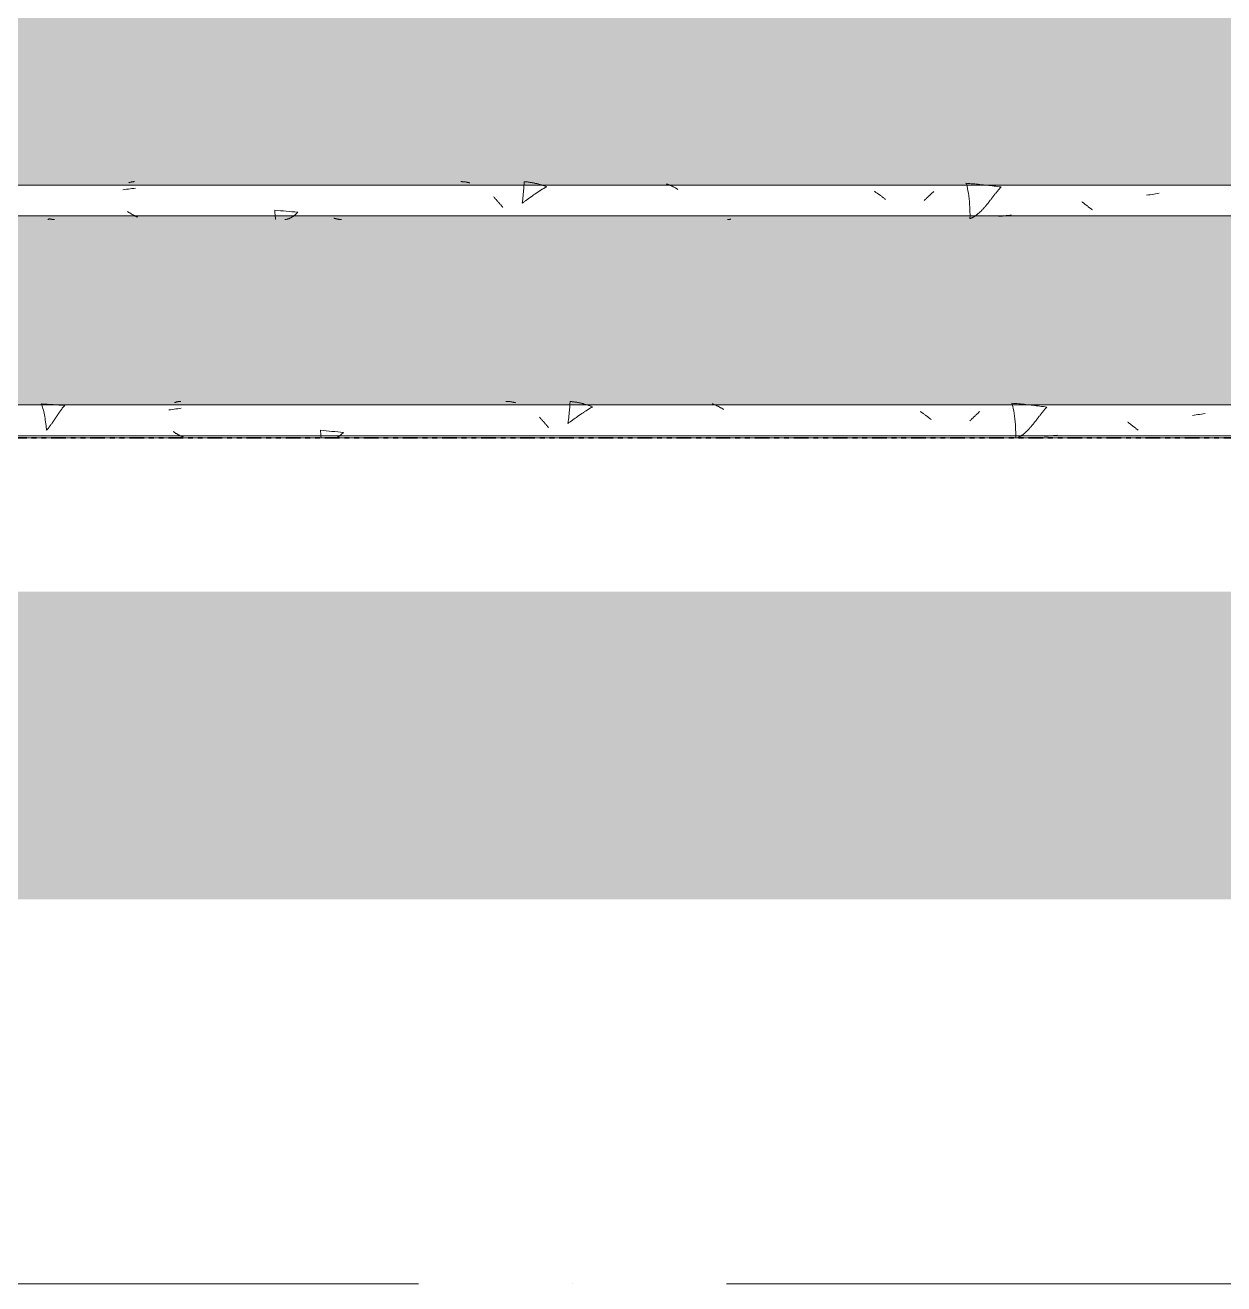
# Model space of a CAD drawing. Header units: millimetres. Extents: x -8482 to 130249, y -7482 to 93550.
# Drawn here: x 28968 to 29747, y -1000 to -182 of the extents above; entities that cross this region are included whole.
import ezdxf

# ---------------------------------------------------------------- set-up
doc = ezdxf.new("R2010")
doc.units = ezdxf.units.MM
doc.linetypes.add('Double Dash 3_8_', pattern=[25.4, 9.525, -3.175, 3.175, -3.175, 3.175, -3.175])
doc.linetypes.add('Grid Line', pattern=[14, 10, -2, 0, -2])
for name, color, linetype, lineweight in [('Duong Ranh', 83, 'Double Dash 3_8_', 35), ('NET CAT', 3, 'Continuous', 5), ('NET THAY 1', 41, 'Continuous', 5), ('NET-THAY', 2, 'Continuous', 9), ('TRUC', 225, 'Continuous', 5)]:
    doc.layers.add(name, color=color, linetype=linetype, lineweight=lineweight)

# ---------------------------------------------------------------- blocks, each defined once
blk = doc.blocks.new('FP_93-MẶT ĐỨNG TRỤC A-Q')
at = {"layer": 'NET THAY 1', "color": 10}
for p, q in [((31404.78, -428.57), (22897.55, -428.57)), ((22897.55, -448.57), (31404.78, -448.57))]:
    blk.add_line(p, q, dxfattribs=at)
at = {"layer": 'NET THAY 1'}
for p, q in [((28980.44, -428.06), (28978.53, -427.96)), ((28978.53, -427.96), (28978.82, -428.59)), ((28978.82, -428.59), (28979.1, -429.31)), ((28979.1, -429.31), (28979.37, -430.12)), ((28979.37, -430.12), (28979.63, -430.99)), ((28979.63, -430.99), (28979.88, -431.94)), ((28979.88, -431.94), (28980.12, -432.94)), ((28980.12, -432.94), (28980.35, -433.99)), ((28982.34, -428.17), (28980.44, -428.06)), ((28984.25, -428.28), (28982.34, -428.17)), ((28986.15, -428.4), (28984.25, -428.28)), ((28988.05, -428.51), (28986.15, -428.4)), ((28989.96, -428.63), (28988.05, -428.51)), ((28990.15, -433.57), (28989.94, -433.87)), ((28991.86, -428.76), (28989.96, -428.63)), ((28990.35, -433.27), (28990.15, -433.57)), ((28990.56, -432.97), (28990.35, -433.27)), ((28990.77, -432.67), (28990.56, -432.97)), ((28990.97, -432.38), (28990.77, -432.67)), ((28991.18, -432.1), (28990.97, -432.38)), ((28991.38, -431.81), (28991.18, -432.1)), ((28991.59, -431.54), (28991.38, -431.81)), ((28991.79, -431.27), (28991.59, -431.54)), ((28991.99, -431), (28991.79, -431.27)), ((28993.77, -428.88), (28991.86, -428.76)), ((28992.19, -430.74), (28991.99, -431)), ((28992.39, -430.49), (28992.19, -430.74)), ((28992.59, -430.24), (28992.39, -430.49)), ((28992.79, -430), (28992.59, -430.24)), ((28992.98, -429.76), (28992.79, -430)), ((28993.18, -429.53), (28992.98, -429.76)), ((28993.38, -429.31), (28993.18, -429.53)), ((28993.57, -429.09), (28993.38, -429.31)), ((28993.77, -428.88), (28993.57, -429.09)), ((29062.53, -431.69), (29061.36, -431.85)), ((29063.7, -431.53), (29062.53, -431.69)), ((29064.86, -431.38), (29063.7, -431.53)), ((29066.03, -431.22), (29064.86, -431.38)), ((29065.44, -426.99), (29065.19, -427.08)), ((29065.69, -426.9), (29065.44, -426.99)), ((29065.95, -426.81), (29065.69, -426.9)), ((29066.2, -426.74), (29065.95, -426.81)), ((29067.19, -431.07), (29066.03, -431.22)), ((29066.45, -426.66), (29066.2, -426.74)), ((29066.7, -426.6), (29066.45, -426.66)), ((29066.95, -426.54), (29066.7, -426.6)), ((29067.2, -426.48), (29066.95, -426.54)), ((29068.36, -430.91), (29067.19, -431.07)), ((29067.45, -426.43), (29067.2, -426.48)), ((29067.7, -426.39), (29067.45, -426.43)), ((29067.96, -426.35), (29067.7, -426.39)), ((29068.21, -426.32), (29067.96, -426.35)), ((29068.46, -426.29), (29068.21, -426.32)), ((29069.52, -430.76), (29068.36, -430.91)), ((29068.71, -426.27), (29068.46, -426.29)), ((29068.96, -426.25), (29068.71, -426.27)), ((29069.21, -426.25), (29068.96, -426.25)), ((29280.76, -426.25), (29280.41, -426.25)), ((29281.11, -426.27), (29280.76, -426.25)), ((29281.46, -426.29), (29281.11, -426.27)), ((29281.82, -426.31), (29281.46, -426.29)), ((29282.17, -426.34), (29281.82, -426.31)), ((29282.52, -426.37), (29282.17, -426.34)), ((29282.87, -426.41), (29282.52, -426.37)), ((29283.23, -426.46), (29282.87, -426.41)), ((29283.58, -426.51), (29283.23, -426.46)), ((29283.93, -426.56), (29283.58, -426.51)), ((29284.28, -426.62), (29283.93, -426.56)), ((29284.64, -426.69), (29284.28, -426.62)), ((29284.99, -426.76), (29284.64, -426.69)), ((29285.34, -426.83), (29284.99, -426.76)), ((29285.69, -426.91), (29285.34, -426.83)), ((29286.04, -427), (29285.69, -426.91)), ((29286.39, -427.09), (29286.04, -427)), ((29286.74, -427.18), (29286.39, -427.09)), ((29321.64, -433.39), (29321.53, -434.53)), ((29321.74, -432.3), (29321.64, -433.39)), ((29321.83, -431.27), (29321.74, -432.3)), ((29321.9, -430.32), (29321.83, -431.27)), ((29321.96, -429.45), (29321.9, -430.32)), ((29322.02, -428.67), (29321.96, -429.45)), ((29322.06, -427.98), (29322.02, -428.67)), ((29322.1, -427.41), (29322.06, -427.98)), ((29322.13, -426.94), (29322.1, -427.41)), ((29322.16, -426.59), (29322.13, -426.94)), ((29322.18, -426.36), (29322.16, -426.59)), ((29322.61, -426.39), (29322.18, -426.36)), ((29323.04, -426.43), (29322.61, -426.39)), ((29323.48, -426.47), (29323.04, -426.43)), ((29323.91, -426.52), (29323.48, -426.47)), ((29324.34, -426.57), (29323.91, -426.52)), ((29324.77, -426.63), (29324.34, -426.57)), ((29325.2, -426.69), (29324.77, -426.63)), ((29325.63, -426.75), (29325.2, -426.69)), ((29326.06, -426.82), (29325.63, -426.75)), ((29326.49, -426.89), (29326.06, -426.82)), ((29326.92, -426.97), (29326.49, -426.89)), ((29327.35, -427.05), (29326.92, -426.97)), ((29327.77, -427.14), (29327.35, -427.05)), ((29328.2, -427.23), (29327.77, -427.14)), ((29328.63, -427.32), (29328.2, -427.23)), ((29329.06, -427.42), (29328.63, -427.32)), ((29329.49, -427.52), (29329.06, -427.42)), ((29329.92, -427.62), (29329.49, -427.52)), ((29330.35, -427.73), (29329.92, -427.62)), ((29330.56, -433.62), (29330.23, -433.85)), ((29330.77, -427.85), (29330.35, -427.73)), ((29330.89, -433.4), (29330.56, -433.62)), ((29331.2, -427.96), (29330.77, -427.85)), ((29331.21, -433.18), (29330.89, -433.4)), ((29331.63, -428.08), (29331.2, -427.96)), ((29331.54, -432.96), (29331.21, -433.18)), ((29331.87, -432.74), (29331.54, -432.96)), ((29332.05, -428.21), (29331.63, -428.08)), ((29332.2, -432.53), (29331.87, -432.74)), ((29332.48, -428.34), (29332.05, -428.21)), ((29332.52, -432.32), (29332.2, -432.53)), ((29332.91, -428.47), (29332.48, -428.34)), ((29332.85, -432.11), (29332.52, -432.32)), ((29333.18, -431.9), (29332.85, -432.11)), ((29333.33, -428.6), (29332.91, -428.47)), ((29333.5, -431.7), (29333.18, -431.9)), ((29333.76, -428.74), (29333.33, -428.6)), ((29333.83, -431.5), (29333.5, -431.7)), ((29334.18, -428.89), (29333.76, -428.74)), ((29334.15, -431.3), (29333.83, -431.5)), ((29334.47, -431.1), (29334.15, -431.3)), ((29334.61, -429.03), (29334.18, -428.89)), ((29334.8, -430.91), (29334.47, -431.1)), ((29335.03, -429.18), (29334.61, -429.03)), ((29335.12, -430.72), (29334.8, -430.91)), ((29335.46, -429.34), (29335.03, -429.18)), ((29335.44, -430.53), (29335.12, -430.72)), ((29335.77, -430.35), (29335.44, -430.53)), ((29335.88, -429.49), (29335.46, -429.34)), ((29336.09, -430.17), (29335.77, -430.35)), ((29336.31, -429.65), (29335.88, -429.49)), ((29336.41, -429.99), (29336.09, -430.17)), ((29336.73, -429.81), (29336.31, -429.65)), ((29336.73, -429.81), (29336.41, -429.99)), ((29414.86, -427.97), (29414.51, -427.84)), ((29415.2, -428.1), (29414.86, -427.97)), ((29415.55, -428.24), (29415.2, -428.1)), ((29415.89, -428.38), (29415.55, -428.24)), ((29416.23, -428.52), (29415.89, -428.38)), ((29416.58, -428.67), (29416.23, -428.52)), ((29416.92, -428.82), (29416.58, -428.67)), ((29417.26, -428.98), (29416.92, -428.82)), ((29417.61, -429.14), (29417.26, -428.98)), ((29417.95, -429.3), (29417.61, -429.14)), ((29418.29, -429.47), (29417.95, -429.3)), ((29418.63, -429.64), (29418.29, -429.47)), ((29418.97, -429.82), (29418.63, -429.64)), ((29419.31, -430), (29418.97, -429.82)), ((29419.65, -430.18), (29419.31, -430)), ((29419.99, -430.37), (29419.65, -430.18)), ((29420.33, -430.56), (29419.99, -430.37)), ((29420.67, -430.75), (29420.33, -430.56)), ((29421, -430.95), (29420.67, -430.75)), ((29421.34, -431.15), (29421, -430.95)), ((29421.68, -431.35), (29421.34, -431.15)), ((29422.01, -431.56), (29421.68, -431.35)), ((29550.05, -433.07), (29549.72, -432.85)), ((29550.38, -433.3), (29550.05, -433.07)), ((29550.71, -433.53), (29550.38, -433.3)), ((29551.04, -433.76), (29550.71, -433.53)), ((29587.56, -433.6), (29587.3, -433.85)), ((29587.82, -433.37), (29587.56, -433.6)), ((29588.08, -433.13), (29587.82, -433.37)), ((29588.34, -432.89), (29588.08, -433.13)), ((29610.29, -427.55), (29609.15, -427.45)), ((29609.15, -427.46), (29609.51, -428.38)), ((29609.51, -428.38), (29609.86, -429.54)), ((29609.86, -429.54), (29610.18, -430.91)), ((29610.18, -430.91), (29610.48, -432.44)), ((29611.44, -427.65), (29610.29, -427.55)), ((29610.48, -432.44), (29610.75, -434.12)), ((29612.58, -427.75), (29611.44, -427.65)), ((29613.72, -427.86), (29612.58, -427.75)), ((29614.87, -427.96), (29613.72, -427.86)), ((29616.01, -428.08), (29614.87, -427.96)), ((29617.15, -428.19), (29616.01, -428.08)), ((29618.3, -428.31), (29617.15, -428.19)), ((29619.44, -428.43), (29618.3, -428.31)), ((29620.58, -428.55), (29619.44, -428.43)), ((29621.72, -428.68), (29620.58, -428.55)), ((29622.87, -428.81), (29621.72, -428.68)), ((29624.01, -428.94), (29622.87, -428.81)), ((29625.15, -429.08), (29624.01, -428.94)), ((29626.29, -429.22), (29625.15, -429.08)), ((29627.43, -429.36), (29626.29, -429.22)), ((29628.57, -429.51), (29627.43, -429.36)), ((29629.71, -429.66), (29628.57, -429.51)), ((29628.93, -433.53), (29628.7, -433.81)), ((29629.15, -433.25), (29628.93, -433.53)), ((29629.37, -432.97), (29629.15, -433.25)), ((29629.6, -432.7), (29629.37, -432.97)), ((29629.82, -432.42), (29629.6, -432.7)), ((29630.85, -429.81), (29629.71, -429.66)), ((29630.04, -432.16), (29629.82, -432.42)), ((29630.26, -431.9), (29630.04, -432.16)), ((29630.48, -431.64), (29630.26, -431.9)), ((29630.7, -431.38), (29630.48, -431.64)), ((29630.91, -431.13), (29630.7, -431.38)), ((29631.99, -429.96), (29630.85, -429.81)), ((29631.13, -430.89), (29630.91, -431.13)), ((29631.35, -430.65), (29631.13, -430.89)), ((29631.56, -430.41), (29631.35, -430.65)), ((29631.78, -430.18), (29631.56, -430.41)), ((29631.99, -429.96), (29631.78, -430.18)), ((28980.35, -433.99), (28980.56, -435.08)), ((28980.56, -435.08), (28980.77, -436.2)), ((28980.77, -436.2), (28980.96, -437.34)), ((28980.96, -437.34), (28981.14, -438.49)), ((28981.14, -438.49), (28981.3, -439.65)), ((28981.3, -439.65), (28981.46, -440.79)), ((28981.46, -440.79), (28981.6, -441.91)), ((28984.6, -441.71), (28984.36, -442.03)), ((28984.83, -441.39), (28984.6, -441.71)), ((28985.06, -441.07), (28984.83, -441.39)), ((28985.3, -440.74), (28985.06, -441.07)), ((28985.53, -440.41), (28985.3, -440.74)), ((28985.76, -440.08), (28985.53, -440.41)), ((28985.99, -439.75), (28985.76, -440.08)), ((28986.22, -439.42), (28985.99, -439.75)), ((28986.44, -439.08), (28986.22, -439.42)), ((28986.67, -438.75), (28986.44, -439.08)), ((28986.9, -438.42), (28986.67, -438.75)), ((28987.12, -438.08), (28986.9, -438.42)), ((28987.34, -437.75), (28987.12, -438.08)), ((28987.56, -437.42), (28987.34, -437.75)), ((28987.79, -437.09), (28987.56, -437.42)), ((28988, -436.76), (28987.79, -437.09)), ((28988.22, -436.43), (28988, -436.76)), ((28988.44, -436.1), (28988.22, -436.43)), ((28988.66, -435.78), (28988.44, -436.1)), ((28988.87, -435.45), (28988.66, -435.78)), ((28989.09, -435.13), (28988.87, -435.45)), ((28989.3, -434.81), (28989.09, -435.13)), ((28989.51, -434.5), (28989.3, -434.81)), ((28989.73, -434.18), (28989.51, -434.5)), ((28989.94, -433.87), (28989.73, -434.18)), ((29302.47, -436.76), (29302.21, -436.47)), ((29302.73, -437.04), (29302.47, -436.76)), ((29302.99, -437.33), (29302.73, -437.04)), ((29303.25, -437.62), (29302.99, -437.33)), ((29303.5, -437.91), (29303.25, -437.62)), ((29303.76, -438.2), (29303.5, -437.91)), ((29304.02, -438.49), (29303.76, -438.2)), ((29304.27, -438.79), (29304.02, -438.49)), ((29304.53, -439.08), (29304.27, -438.79)), ((29304.78, -439.37), (29304.53, -439.08)), ((29305.03, -439.66), (29304.78, -439.37)), ((29305.29, -439.95), (29305.03, -439.66)), ((29305.54, -440.23), (29305.29, -439.95)), ((29305.79, -440.52), (29305.54, -440.23)), ((29306.04, -440.81), (29305.79, -440.52)), ((29306.29, -441.09), (29306.04, -440.81)), ((29306.53, -441.38), (29306.29, -441.09)), ((29306.78, -441.66), (29306.53, -441.38)), ((29307.03, -441.94), (29306.78, -441.66)), ((29320.94, -439.37), (29320.76, -440.59)), ((29321.11, -440.32), (29320.76, -440.57)), ((29321.11, -438.14), (29320.94, -439.37)), ((29321.26, -436.91), (29321.11, -438.14)), ((29321.45, -440.08), (29321.11, -440.32)), ((29321.4, -435.71), (29321.26, -436.91)), ((29321.53, -434.53), (29321.4, -435.71)), ((29321.8, -439.84), (29321.45, -440.08)), ((29322.14, -439.6), (29321.8, -439.84)), ((29322.49, -439.35), (29322.14, -439.6)), ((29322.83, -439.11), (29322.49, -439.35)), ((29323.17, -438.86), (29322.83, -439.11)), ((29323.51, -438.62), (29323.17, -438.86)), ((29323.85, -438.37), (29323.51, -438.62)), ((29324.19, -438.13), (29323.85, -438.37)), ((29324.53, -437.88), (29324.19, -438.13)), ((29324.87, -437.64), (29324.53, -437.88)), ((29325.21, -437.4), (29324.87, -437.64)), ((29325.55, -437.15), (29325.21, -437.4)), ((29325.89, -436.91), (29325.55, -437.15)), ((29326.23, -436.67), (29325.89, -436.91)), ((29326.56, -436.43), (29326.23, -436.67)), ((29326.9, -436.19), (29326.56, -436.43)), ((29327.23, -435.95), (29326.9, -436.19)), ((29327.57, -435.71), (29327.23, -435.95)), ((29327.9, -435.47), (29327.57, -435.71)), ((29328.24, -435.24), (29327.9, -435.47)), ((29328.57, -435), (29328.24, -435.24)), ((29328.9, -434.77), (29328.57, -435)), ((29329.23, -434.54), (29328.9, -434.77)), ((29329.57, -434.3), (29329.23, -434.54)), ((29329.9, -434.08), (29329.57, -434.3)), ((29330.23, -433.85), (29329.9, -434.08)), ((29551.38, -433.99), (29551.04, -433.76)), ((29551.7, -434.23), (29551.38, -433.99)), ((29552.03, -434.47), (29551.7, -434.23)), ((29552.36, -434.71), (29552.03, -434.47)), ((29552.69, -434.95), (29552.36, -434.71)), ((29553.02, -435.19), (29552.69, -434.95)), ((29553.35, -435.43), (29553.02, -435.19)), ((29553.67, -435.68), (29553.35, -435.43)), ((29554, -435.92), (29553.67, -435.68)), ((29554.32, -436.17), (29554, -435.92)), ((29554.65, -436.42), (29554.32, -436.17)), ((29554.97, -436.67), (29554.65, -436.42)), ((29555.3, -436.92), (29554.97, -436.67)), ((29555.62, -437.17), (29555.3, -436.92)), ((29555.94, -437.42), (29555.62, -437.17)), ((29556.26, -437.67), (29555.94, -437.42)), ((29556.58, -437.92), (29556.26, -437.67)), ((29556.9, -438.17), (29556.58, -437.92)), ((29582.18, -438.7), (29581.91, -438.96)), ((29582.46, -438.44), (29582.18, -438.7)), ((29582.73, -438.18), (29582.46, -438.44)), ((29583, -437.92), (29582.73, -438.18)), ((29583.28, -437.65), (29583, -437.92)), ((29583.55, -437.39), (29583.28, -437.65)), ((29583.82, -437.13), (29583.55, -437.39)), ((29584.09, -436.87), (29583.82, -437.13)), ((29584.36, -436.61), (29584.09, -436.87)), ((29584.63, -436.35), (29584.36, -436.61)), ((29584.9, -436.1), (29584.63, -436.35)), ((29585.17, -435.84), (29584.9, -436.1)), ((29585.44, -435.59), (29585.17, -435.84)), ((29585.71, -435.33), (29585.44, -435.59)), ((29585.97, -435.08), (29585.71, -435.33)), ((29586.24, -434.83), (29585.97, -435.08)), ((29586.5, -434.58), (29586.24, -434.83)), ((29586.77, -434.33), (29586.5, -434.58)), ((29587.03, -434.09), (29586.77, -434.33)), ((29587.3, -433.85), (29587.03, -434.09)), ((29610.75, -434.12), (29610.99, -435.9)), ((29610.99, -435.9), (29611.2, -437.73)), ((29611.2, -437.73), (29611.37, -439.59)), ((29611.37, -439.59), (29611.51, -441.43)), ((29611.51, -441.43), (29611.61, -443.19)), ((29622.54, -441.71), (29622.29, -442.01)), ((29622.79, -441.41), (29622.54, -441.71)), ((29623.04, -441.11), (29622.79, -441.41)), ((29623.28, -440.8), (29623.04, -441.11)), ((29623.53, -440.5), (29623.28, -440.8)), ((29623.77, -440.19), (29623.53, -440.5)), ((29624.02, -439.88), (29623.77, -440.19)), ((29624.26, -439.58), (29624.02, -439.88)), ((29624.5, -439.27), (29624.26, -439.58)), ((29624.74, -438.96), (29624.5, -439.27)), ((29624.98, -438.65), (29624.74, -438.96)), ((29625.22, -438.34), (29624.98, -438.65)), ((29625.46, -438.03), (29625.22, -438.34)), ((29625.7, -437.72), (29625.46, -438.03)), ((29625.93, -437.41), (29625.7, -437.72)), ((29626.17, -437.1), (29625.93, -437.41)), ((29626.41, -436.79), (29626.17, -437.1)), ((29626.64, -436.49), (29626.41, -436.79)), ((29626.87, -436.18), (29626.64, -436.49)), ((29627.1, -435.88), (29626.87, -436.18)), ((29627.33, -435.58), (29627.1, -435.88)), ((29627.56, -435.28), (29627.33, -435.58)), ((29627.79, -434.98), (29627.56, -435.28)), ((29628.02, -434.68), (29627.79, -434.98)), ((29628.25, -434.39), (29628.02, -434.68)), ((29628.48, -434.1), (29628.25, -434.39)), ((29628.7, -433.81), (29628.48, -434.1)), ((29684.82, -439.93), (29684.51, -439.68)), ((29685.14, -440.18), (29684.82, -439.93)), ((29685.45, -440.43), (29685.14, -440.18)), ((29685.77, -440.68), (29685.45, -440.43)), ((29686.08, -440.93), (29685.77, -440.68)), ((29686.39, -441.18), (29686.08, -440.93)), ((29686.71, -441.42), (29686.39, -441.18)), ((29687.02, -441.67), (29686.71, -441.42)), ((29687.33, -441.91), (29687.02, -441.67)), ((29727.75, -435.25), (29726.57, -435.44)), ((29728.92, -435.07), (29727.75, -435.25)), ((29730.09, -434.88), (29728.92, -435.07)), ((29731.26, -434.7), (29730.09, -434.88)), ((29732.43, -434.52), (29731.26, -434.7)), ((29733.61, -434.34), (29732.43, -434.52)), ((29734.78, -434.16), (29733.61, -434.34)), ((28981.6, -441.91), (28981.73, -443.01)), ((28981.73, -443.01), (28981.84, -444.06)), ((28981.84, -444.06), (28981.95, -445.07)), ((28982.19, -444.78), (28981.95, -445.07)), ((28982.44, -444.49), (28982.19, -444.78)), ((28982.68, -444.2), (28982.44, -444.49)), ((28982.92, -443.9), (28982.68, -444.2)), ((28983.17, -443.6), (28982.92, -443.9)), ((28983.41, -443.29), (28983.17, -443.6)), ((28983.65, -442.98), (28983.41, -443.29)), ((28983.88, -442.67), (28983.65, -442.98)), ((28984.12, -442.35), (28983.88, -442.67)), ((28984.36, -442.03), (28984.12, -442.35)), ((29064.56, -446.12), (29064.26, -445.92)), ((29064.86, -446.32), (29064.56, -446.12)), ((29065.16, -446.51), (29064.86, -446.32)), ((29065.46, -446.7), (29065.16, -446.51)), ((29065.76, -446.89), (29065.46, -446.7)), ((29066.06, -447.08), (29065.76, -446.89)), ((29066.35, -447.26), (29066.06, -447.08)), ((29066.65, -447.43), (29066.35, -447.26)), ((29066.95, -447.61), (29066.65, -447.43)), ((29067.25, -447.78), (29066.95, -447.61)), ((29067.54, -447.94), (29067.25, -447.78)), ((29067.84, -448.1), (29067.54, -447.94)), ((29068.13, -448.26), (29067.84, -448.1)), ((29068.43, -448.42), (29068.13, -448.26)), ((29068.72, -448.57), (29068.43, -448.42)), ((29069.02, -448.71), (29068.72, -448.57)), ((29069.31, -448.85), (29069.02, -448.71)), ((29069.61, -448.99), (29069.31, -448.85)), ((29069.9, -449.12), (29069.61, -448.99)), ((29070.19, -449.25), (29069.9, -449.12)), ((29070.49, -449.38), (29070.19, -449.25)), ((29070.78, -449.49), (29070.49, -449.38)), ((29161.79, -445.26), (29159.92, -445.08)), ((29159.92, -445.09), (29160.01, -446.02)), ((29160.01, -446.02), (29160.09, -446.9)), ((29160.09, -446.9), (29160.17, -447.7)), ((29160.17, -447.7), (29160.23, -448.42)), ((29160.23, -448.42), (29160.29, -449.06)), ((29160.29, -449.06), (29160.34, -449.61)), ((29160.34, -449.61), (29160.39, -450.07)), ((29163.66, -445.43), (29161.79, -445.26)), ((29165.53, -445.6), (29163.66, -445.43)), ((29167.4, -445.76), (29165.53, -445.6)), ((29169.27, -445.93), (29167.4, -445.76)), ((29171.14, -446.09), (29169.27, -445.93)), ((29170.32, -449.92), (29170.06, -450.05)), ((29170.57, -449.79), (29170.32, -449.92)), ((29170.83, -449.65), (29170.57, -449.79)), ((29171.09, -449.5), (29170.83, -449.65)), ((29171.35, -449.35), (29171.09, -449.5)), ((29173.01, -446.25), (29171.14, -446.09)), ((29171.6, -449.18), (29171.35, -449.35)), ((29171.86, -449.01), (29171.6, -449.18)), ((29172.12, -448.83), (29171.86, -449.01)), ((29172.37, -448.65), (29172.12, -448.83)), ((29172.62, -448.45), (29172.37, -448.65)), ((29172.88, -448.25), (29172.62, -448.45)), ((29173.13, -448.04), (29172.88, -448.25)), ((29174.88, -446.41), (29173.01, -446.25)), ((29173.38, -447.83), (29173.13, -448.04)), ((29173.63, -447.61), (29173.38, -447.83)), ((29173.89, -447.38), (29173.63, -447.61)), ((29174.14, -447.15), (29173.89, -447.38)), ((29174.39, -446.91), (29174.14, -447.15)), ((29174.63, -446.66), (29174.39, -446.91)), ((29174.88, -446.41), (29174.63, -446.66)), ((29307.27, -442.22), (29307.03, -441.94)), ((29307.52, -442.5), (29307.27, -442.22)), ((29307.76, -442.77), (29307.52, -442.5)), ((29308.01, -443.04), (29307.76, -442.77)), ((29308.25, -443.31), (29308.01, -443.04)), ((29611.61, -443.19), (29611.69, -444.86)), ((29611.69, -444.86), (29611.74, -446.38)), ((29611.74, -446.38), (29611.76, -447.72)), ((29611.76, -448.86), (29611.74, -449.76)), ((29611.76, -447.72), (29611.76, -448.86)), ((29613.08, -449.89), (29612.81, -450.01)), ((29613.35, -449.76), (29613.08, -449.89)), ((29613.63, -449.63), (29613.35, -449.76)), ((29613.9, -449.49), (29613.63, -449.63)), ((29614.17, -449.34), (29613.9, -449.49)), ((29614.44, -449.19), (29614.17, -449.34)), ((29614.71, -449.02), (29614.44, -449.19)), ((29614.98, -448.86), (29614.71, -449.02)), ((29615.25, -448.68), (29614.98, -448.86)), ((29615.52, -448.5), (29615.25, -448.68)), ((29615.79, -448.31), (29615.52, -448.5)), ((29616.06, -448.12), (29615.79, -448.31)), ((29616.33, -447.92), (29616.06, -448.12)), ((29616.6, -447.72), (29616.33, -447.92)), ((29616.86, -447.51), (29616.6, -447.72)), ((29617.13, -447.29), (29616.86, -447.51)), ((29617.39, -447.07), (29617.13, -447.29)), ((29617.66, -446.84), (29617.39, -447.07)), ((29617.92, -446.61), (29617.66, -446.84)), ((29618.18, -446.37), (29617.92, -446.61)), ((29618.45, -446.13), (29618.18, -446.37)), ((29618.71, -445.88), (29618.45, -446.13)), ((29618.97, -445.63), (29618.71, -445.88)), ((29619.23, -445.37), (29618.97, -445.63)), ((29619.49, -445.11), (29619.23, -445.37)), ((29619.75, -444.85), (29619.49, -445.11)), ((29620.01, -444.58), (29619.75, -444.85)), ((29620.26, -444.31), (29620.01, -444.58)), ((29620.52, -444.03), (29620.26, -444.31)), ((29620.78, -443.75), (29620.52, -444.03)), ((29621.03, -443.47), (29620.78, -443.75)), ((29621.28, -443.18), (29621.03, -443.47)), ((29621.54, -442.89), (29621.28, -443.18)), ((29621.79, -442.6), (29621.54, -442.89)), ((29622.04, -442.31), (29621.79, -442.6)), ((29622.29, -442.01), (29622.04, -442.31)), ((29631.62, -448.91), (29630.42, -449.01)), ((29632.82, -448.8), (29631.62, -448.91)), ((29634.01, -448.69), (29632.82, -448.8)), ((29635.21, -448.58), (29634.01, -448.69)), ((29636.41, -448.47), (29635.21, -448.58)), ((29637.61, -448.35), (29636.41, -448.47)), ((29638.8, -448.23), (29637.61, -448.35)), ((29687.64, -442.15), (29687.33, -441.91)), ((29687.95, -442.39), (29687.64, -442.15)), ((29688.26, -442.63), (29687.95, -442.39)), ((29688.57, -442.87), (29688.26, -442.63)), ((29688.88, -443.1), (29688.57, -442.87)), ((29689.19, -443.34), (29688.88, -443.1)), ((29689.49, -443.57), (29689.19, -443.34)), ((29689.8, -443.8), (29689.49, -443.57)), ((29690.1, -444.03), (29689.8, -443.8)), ((29690.41, -444.25), (29690.1, -444.03)), ((29690.72, -444.48), (29690.41, -444.25)), ((29691.02, -444.7), (29690.72, -444.48)), ((29691.32, -444.91), (29691.02, -444.7))]:
    blk.add_line(p, q, dxfattribs=at)
blk = doc.blocks.new('FP_94-MẶT ĐỨNG TRỤC A-Q')
at = {"layer": 'NET THAY 1', "color": 10}
for p, q in [((31375.06, -285.71), (22897.55, -285.71)), ((22897.55, -305.71), (31375.06, -305.71))]:
    blk.add_line(p, q, dxfattribs=at)
at = {"layer": 'NET THAY 1'}
for p, q in [((29035.67, -284.02), (29035.42, -284.11)), ((29035.92, -283.94), (29035.67, -284.02)), ((29036.16, -283.87), (29035.92, -283.94)), ((29036.41, -283.79), (29036.16, -283.87)), ((29036.66, -283.73), (29036.41, -283.79)), ((29036.91, -283.67), (29036.66, -283.73)), ((29037.16, -283.62), (29036.91, -283.67)), ((29037.4, -283.57), (29037.16, -283.62)), ((29037.65, -283.53), (29037.4, -283.57)), ((29037.9, -283.49), (29037.65, -283.53)), ((29038.14, -283.46), (29037.9, -283.49)), ((29038.39, -283.43), (29038.14, -283.46)), ((29038.64, -283.41), (29038.39, -283.43)), ((29038.89, -283.4), (29038.64, -283.41)), ((29039.13, -283.39), (29038.89, -283.4)), ((29251.43, -283.4), (29251.09, -283.39)), ((29251.78, -283.41), (29251.43, -283.4)), ((29252.13, -283.43), (29251.78, -283.41)), ((29252.48, -283.45), (29252.13, -283.43)), ((29252.82, -283.48), (29252.48, -283.45)), ((29253.17, -283.51), (29252.82, -283.48)), ((29253.52, -283.55), (29253.17, -283.51)), ((29253.86, -283.59), (29253.52, -283.55)), ((29254.21, -283.64), (29253.86, -283.59)), ((29254.55, -283.69), (29254.21, -283.64)), ((29254.9, -283.75), (29254.55, -283.69)), ((29255.25, -283.81), (29254.9, -283.75)), ((29255.59, -283.88), (29255.25, -283.81)), ((29255.94, -283.96), (29255.59, -283.88)), ((29256.28, -284.03), (29255.94, -283.96)), ((29256.63, -284.12), (29256.28, -284.03)), ((29256.97, -284.2), (29256.63, -284.12)), ((29292.2, -286.37), (29292.14, -287.22)), ((29292.25, -285.61), (29292.2, -286.37)), ((29292.3, -284.96), (29292.25, -285.61)), ((29292.33, -284.41), (29292.3, -284.96)), ((29292.36, -283.98), (29292.33, -284.41)), ((29292.39, -283.66), (29292.36, -283.98)), ((29292.41, -283.46), (29292.39, -283.66)), ((29292.84, -283.49), (29292.41, -283.46)), ((29293.27, -283.52), (29292.84, -283.49)), ((29293.7, -283.56), (29293.27, -283.52)), ((29294.14, -283.6), (29293.7, -283.56)), ((29294.57, -283.64), (29294.14, -283.6)), ((29295, -283.69), (29294.57, -283.64)), ((29295.43, -283.75), (29295, -283.69)), ((29295.86, -283.8), (29295.43, -283.75)), ((29296.29, -283.87), (29295.86, -283.8)), ((29296.72, -283.93), (29296.29, -283.87)), ((29297.15, -284), (29296.72, -283.93)), ((29297.58, -284.08), (29297.15, -284)), ((29298.01, -284.16), (29297.58, -284.08)), ((29298.44, -284.24), (29298.01, -284.16)), ((29298.86, -284.33), (29298.44, -284.24)), ((29299.29, -284.42), (29298.86, -284.33)), ((29299.72, -284.52), (29299.29, -284.42)), ((29300.15, -284.62), (29299.72, -284.52)), ((29300.58, -284.72), (29300.15, -284.62)), ((29301.01, -284.83), (29300.58, -284.72)), ((29301.43, -284.94), (29301.01, -284.83)), ((29301.86, -285.06), (29301.43, -284.94)), ((29302.29, -285.18), (29301.86, -285.06)), ((29302.72, -285.3), (29302.29, -285.18)), ((29303.14, -285.43), (29302.72, -285.3)), ((29303.57, -285.56), (29303.14, -285.43)), ((29304, -285.69), (29303.57, -285.56)), ((29304.42, -285.83), (29304, -285.69)), ((29304.85, -285.97), (29304.42, -285.83)), ((29305.27, -286.11), (29304.85, -285.97)), ((29305.7, -286.26), (29305.27, -286.11)), ((29306.12, -286.41), (29305.7, -286.26)), ((29385.09, -284.95), (29384.75, -284.83)), ((29385.44, -285.07), (29385.09, -284.95)), ((29385.78, -285.2), (29385.44, -285.07)), ((29386.13, -285.34), (29385.78, -285.2)), ((29386.47, -285.48), (29386.13, -285.34)), ((29386.81, -285.62), (29386.47, -285.48)), ((29387.16, -285.77), (29386.81, -285.62)), ((29387.5, -285.92), (29387.16, -285.77)), ((29387.84, -286.07), (29387.5, -285.92)), ((29388.19, -286.23), (29387.84, -286.07)), ((29388.53, -286.39), (29388.19, -286.23)), ((29388.87, -286.56), (29388.53, -286.39)), ((29579.38, -284.46), (29579.75, -285.34)), ((29580.52, -284.55), (29579.38, -284.46)), ((29579.75, -285.34), (29580.1, -286.46)), ((29581.67, -284.64), (29580.52, -284.55)), ((29582.81, -284.74), (29581.67, -284.64)), ((29583.96, -284.84), (29582.81, -284.74)), ((29585.1, -284.94), (29583.96, -284.84)), ((29586.25, -285.05), (29585.1, -284.94)), ((29587.39, -285.16), (29586.25, -285.05)), ((29588.53, -285.27), (29587.39, -285.16)), ((29589.68, -285.39), (29588.53, -285.27)), ((29590.82, -285.51), (29589.68, -285.39)), ((29591.96, -285.63), (29590.82, -285.51)), ((29593.1, -285.76), (29591.96, -285.63)), ((29594.25, -285.88), (29593.1, -285.76)), ((29595.39, -286.02), (29594.25, -285.88)), ((29596.53, -286.15), (29595.39, -286.02)), ((29597.67, -286.29), (29596.53, -286.15)), ((29598.81, -286.43), (29597.67, -286.29)), ((29032.78, -288.56), (29031.61, -288.72)), ((29033.94, -288.41), (29032.78, -288.56)), ((29035.11, -288.25), (29033.94, -288.41)), ((29036.27, -288.1), (29035.11, -288.25)), ((29037.44, -287.95), (29036.27, -288.1)), ((29038.6, -287.8), (29037.44, -287.95)), ((29039.76, -287.65), (29038.6, -287.8)), ((29272.73, -293.57), (29272.47, -293.29)), ((29272.99, -293.86), (29272.73, -293.57)), ((29273.25, -294.15), (29272.99, -293.86)), ((29273.51, -294.44), (29273.25, -294.15)), ((29273.77, -294.72), (29273.51, -294.44)), ((29291.53, -293.73), (29291.38, -294.95)), ((29291.66, -292.53), (29291.53, -293.73)), ((29291.78, -291.36), (29291.66, -292.53)), ((29291.89, -290.23), (29291.78, -291.36)), ((29291.99, -289.16), (29291.89, -290.23)), ((29292.07, -288.15), (29291.99, -289.16)), ((29292.14, -287.22), (29292.07, -288.15)), ((29295.14, -294.45), (29294.8, -294.7)), ((29295.48, -294.21), (29295.14, -294.45)), ((29295.81, -293.97), (29295.48, -294.21)), ((29296.15, -293.73), (29295.81, -293.97)), ((29296.49, -293.48), (29296.15, -293.73)), ((29296.82, -293.24), (29296.49, -293.48)), ((29297.16, -293.01), (29296.82, -293.24)), ((29297.49, -292.77), (29297.16, -293.01)), ((29297.83, -292.53), (29297.49, -292.77)), ((29298.16, -292.29), (29297.83, -292.53)), ((29298.49, -292.06), (29298.16, -292.29)), ((29298.83, -291.83), (29298.49, -292.06)), ((29299.16, -291.6), (29298.83, -291.83)), ((29299.49, -291.37), (29299.16, -291.6)), ((29299.82, -291.14), (29299.49, -291.37)), ((29300.15, -290.91), (29299.82, -291.14)), ((29300.48, -290.69), (29300.15, -290.91)), ((29300.81, -290.46), (29300.48, -290.69)), ((29301.14, -290.24), (29300.81, -290.46)), ((29301.46, -290.03), (29301.14, -290.24)), ((29301.79, -289.81), (29301.46, -290.03)), ((29302.12, -289.6), (29301.79, -289.81)), ((29302.45, -289.39), (29302.12, -289.6)), ((29302.77, -289.18), (29302.45, -289.39)), ((29303.1, -288.97), (29302.77, -289.18)), ((29303.42, -288.77), (29303.1, -288.97)), ((29303.75, -288.57), (29303.42, -288.77)), ((29304.07, -288.37), (29303.75, -288.57)), ((29304.4, -288.17), (29304.07, -288.37)), ((29304.72, -287.98), (29304.4, -288.17)), ((29305.04, -287.79), (29304.72, -287.98)), ((29305.36, -287.61), (29305.04, -287.79)), ((29305.69, -287.42), (29305.36, -287.61)), ((29306.01, -287.24), (29305.69, -287.42)), ((29306.33, -287.07), (29306.01, -287.24)), ((29306.55, -286.57), (29306.12, -286.41)), ((29306.65, -286.9), (29306.33, -287.07)), ((29306.97, -286.73), (29306.55, -286.57)), ((29306.97, -286.73), (29306.65, -286.9)), ((29389.21, -286.73), (29388.87, -286.56)), ((29389.55, -286.91), (29389.21, -286.73)), ((29389.89, -287.09), (29389.55, -286.91)), ((29390.23, -287.27), (29389.89, -287.09)), ((29390.57, -287.45), (29390.23, -287.27)), ((29390.91, -287.64), (29390.57, -287.45)), ((29391.25, -287.83), (29390.91, -287.64)), ((29391.59, -288.03), (29391.25, -287.83)), ((29391.92, -288.23), (29391.59, -288.03)), ((29392.26, -288.43), (29391.92, -288.23)), ((29520.3, -289.92), (29519.97, -289.7)), ((29520.63, -290.15), (29520.3, -289.92)), ((29520.96, -290.37), (29520.63, -290.15)), ((29521.3, -290.6), (29520.96, -290.37)), ((29521.63, -290.83), (29521.3, -290.6)), ((29521.96, -291.06), (29521.63, -290.83)), ((29522.29, -291.3), (29521.96, -291.06)), ((29522.62, -291.53), (29522.29, -291.3)), ((29522.95, -291.77), (29522.62, -291.53)), ((29523.28, -292.01), (29522.95, -291.77)), ((29523.6, -292.25), (29523.28, -292.01)), ((29523.93, -292.5), (29523.6, -292.25)), ((29524.26, -292.74), (29523.93, -292.5)), ((29524.58, -292.99), (29524.26, -292.74)), ((29524.91, -293.23), (29524.58, -292.99)), ((29525.23, -293.48), (29524.91, -293.23)), ((29525.56, -293.73), (29525.23, -293.48)), ((29525.88, -293.98), (29525.56, -293.73)), ((29526.2, -294.23), (29525.88, -293.98)), ((29526.53, -294.48), (29526.2, -294.23)), ((29526.85, -294.73), (29526.53, -294.48)), ((29553.54, -294.47), (29553.27, -294.73)), ((29553.81, -294.21), (29553.54, -294.47)), ((29554.08, -293.95), (29553.81, -294.21)), ((29554.35, -293.69), (29554.08, -293.95)), ((29554.62, -293.43), (29554.35, -293.69)), ((29554.89, -293.17), (29554.62, -293.43)), ((29555.16, -292.92), (29554.89, -293.17)), ((29555.43, -292.66), (29555.16, -292.92)), ((29555.7, -292.41), (29555.43, -292.66)), ((29555.96, -292.16), (29555.7, -292.41)), ((29556.23, -291.91), (29555.96, -292.16)), ((29556.49, -291.66), (29556.23, -291.91)), ((29556.76, -291.41), (29556.49, -291.66)), ((29557.02, -291.17), (29556.76, -291.41)), ((29557.29, -290.92), (29557.02, -291.17)), ((29557.55, -290.68), (29557.29, -290.92)), ((29557.81, -290.45), (29557.55, -290.68)), ((29558.07, -290.21), (29557.81, -290.45)), ((29558.33, -289.98), (29558.07, -290.21)), ((29558.59, -289.75), (29558.33, -289.98)), ((29580.1, -286.46), (29580.43, -287.79)), ((29580.43, -287.79), (29580.73, -289.3)), ((29580.73, -289.3), (29581, -290.95)), ((29581, -290.95), (29581.25, -292.72)), ((29581.25, -292.72), (29581.46, -294.55)), ((29581.46, -294.55), (29581.64, -296.4)), ((29595.96, -294.53), (29595.73, -294.84)), ((29596.2, -294.22), (29595.96, -294.53)), ((29596.43, -293.91), (29596.2, -294.22)), ((29596.67, -293.61), (29596.43, -293.91)), ((29596.9, -293.3), (29596.67, -293.61)), ((29597.13, -293), (29596.9, -293.3)), ((29597.36, -292.7), (29597.13, -293)), ((29597.59, -292.4), (29597.36, -292.7)), ((29597.82, -292.1), (29597.59, -292.4)), ((29598.05, -291.81), (29597.82, -292.1)), ((29598.28, -291.51), (29598.05, -291.81)), ((29598.5, -291.22), (29598.28, -291.51)), ((29598.73, -290.94), (29598.5, -291.22)), ((29598.95, -290.65), (29598.73, -290.94)), ((29599.95, -286.57), (29598.81, -286.43)), ((29599.18, -290.37), (29598.95, -290.65)), ((29599.4, -290.09), (29599.18, -290.37)), ((29599.62, -289.82), (29599.4, -290.09)), ((29599.85, -289.55), (29599.62, -289.82)), ((29600.07, -289.28), (29599.85, -289.55)), ((29601.09, -286.72), (29599.95, -286.57)), ((29600.29, -289.02), (29600.07, -289.28)), ((29600.51, -288.76), (29600.29, -289.02)), ((29600.72, -288.51), (29600.51, -288.76)), ((29600.94, -288.26), (29600.72, -288.51)), ((29601.16, -288.01), (29600.94, -288.26)), ((29602.23, -286.87), (29601.09, -286.72)), ((29601.37, -287.77), (29601.16, -288.01)), ((29601.59, -287.54), (29601.37, -287.77)), ((29601.8, -287.31), (29601.59, -287.54)), ((29602.02, -287.09), (29601.8, -287.31)), ((29602.23, -286.87), (29602.02, -287.09)), ((29698, -292.08), (29696.83, -292.26)), ((29699.18, -291.89), (29698, -292.08)), ((29700.35, -291.71), (29699.18, -291.89)), ((29701.52, -291.53), (29700.35, -291.71)), ((29702.69, -291.35), (29701.52, -291.53)), ((29703.86, -291.17), (29702.69, -291.35)), ((29705.03, -290.99), (29703.86, -291.17)), ((29132.08, -302.12), (29130.21, -301.94)), ((29130.21, -301.95), (29130.31, -302.92)), ((29133.95, -302.29), (29132.08, -302.12)), ((29135.82, -302.46), (29133.95, -302.29)), ((29137.69, -302.63), (29135.82, -302.46)), ((29139.57, -302.8), (29137.69, -302.63)), ((29274.03, -295.01), (29273.77, -294.72)), ((29274.28, -295.31), (29274.03, -295.01)), ((29274.54, -295.6), (29274.28, -295.31)), ((29274.8, -295.89), (29274.54, -295.6)), ((29275.05, -296.18), (29274.8, -295.89)), ((29275.3, -296.47), (29275.05, -296.18)), ((29275.56, -296.76), (29275.3, -296.47)), ((29275.81, -297.05), (29275.56, -296.76)), ((29276.06, -297.34), (29275.81, -297.05)), ((29276.31, -297.62), (29276.06, -297.34)), ((29276.56, -297.91), (29276.31, -297.62)), ((29276.81, -298.2), (29276.56, -297.91)), ((29277.06, -298.48), (29276.81, -298.2)), ((29277.31, -298.76), (29277.06, -298.48)), ((29277.55, -299.05), (29277.31, -298.76)), ((29277.8, -299.32), (29277.55, -299.05)), ((29278.04, -299.6), (29277.8, -299.32)), ((29278.29, -299.88), (29278.04, -299.6)), ((29278.53, -300.15), (29278.29, -299.88)), ((29291.21, -296.18), (29291.03, -297.41)), ((29291.38, -297.14), (29291.04, -297.38)), ((29291.38, -294.95), (29291.21, -296.18)), ((29291.73, -296.9), (29291.38, -297.14)), ((29292.07, -296.65), (29291.73, -296.9)), ((29292.41, -296.41), (29292.07, -296.65)), ((29292.76, -296.16), (29292.41, -296.41)), ((29293.1, -295.92), (29292.76, -296.16)), ((29293.44, -295.67), (29293.1, -295.92)), ((29293.78, -295.43), (29293.44, -295.67)), ((29294.12, -295.18), (29293.78, -295.43)), ((29294.46, -294.94), (29294.12, -295.18)), ((29294.8, -294.7), (29294.46, -294.94)), ((29527.17, -294.98), (29526.85, -294.73)), ((29552.45, -295.51), (29552.17, -295.77)), ((29552.72, -295.25), (29552.45, -295.51)), ((29553, -294.99), (29552.72, -295.25)), ((29553.27, -294.73), (29553, -294.99)), ((29581.64, -296.4), (29581.78, -298.24)), ((29581.78, -298.24), (29581.9, -300.03)), ((29581.9, -300.03), (29581.98, -301.71)), ((29581.98, -301.71), (29582.03, -303.26)), ((29589, -302.75), (29588.74, -303.01)), ((29589.26, -302.5), (29589, -302.75)), ((29589.52, -302.24), (29589.26, -302.5)), ((29589.78, -301.97), (29589.52, -302.24)), ((29590.04, -301.7), (29589.78, -301.97)), ((29590.29, -301.43), (29590.04, -301.7)), ((29590.55, -301.15), (29590.29, -301.43)), ((29590.8, -300.87), (29590.55, -301.15)), ((29591.06, -300.59), (29590.8, -300.87)), ((29591.31, -300.3), (29591.06, -300.59)), ((29591.57, -300.02), (29591.31, -300.3)), ((29591.82, -299.72), (29591.57, -300.02)), ((29592.07, -299.43), (29591.82, -299.72)), ((29592.32, -299.13), (29592.07, -299.43)), ((29592.57, -298.83), (29592.32, -299.13)), ((29592.82, -298.53), (29592.57, -298.83)), ((29593.06, -298.23), (29592.82, -298.53)), ((29593.31, -297.93), (29593.06, -298.23)), ((29593.56, -297.62), (29593.31, -297.93)), ((29593.8, -297.31), (29593.56, -297.62)), ((29594.05, -297.01), (29593.8, -297.31)), ((29594.29, -296.7), (29594.05, -297.01)), ((29594.53, -296.39), (29594.29, -296.7)), ((29594.77, -296.08), (29594.53, -296.39)), ((29595.01, -295.77), (29594.77, -296.08)), ((29595.25, -295.46), (29595.01, -295.77)), ((29595.49, -295.15), (29595.25, -295.46)), ((29595.73, -294.84), (29595.49, -295.15)), ((29655.1, -296.74), (29654.78, -296.49)), ((29655.41, -296.99), (29655.1, -296.74)), ((29655.73, -297.24), (29655.41, -296.99)), ((29656.04, -297.49), (29655.73, -297.24)), ((29656.36, -297.74), (29656.04, -297.49)), ((29656.67, -297.99), (29656.36, -297.74)), ((29656.98, -298.24), (29656.67, -297.99)), ((29657.3, -298.49), (29656.98, -298.24)), ((29657.61, -298.73), (29657.3, -298.49)), ((29657.92, -298.98), (29657.61, -298.73)), ((29658.23, -299.22), (29657.92, -298.98)), ((29658.54, -299.46), (29658.23, -299.22)), ((29658.85, -299.7), (29658.54, -299.46)), ((29659.16, -299.94), (29658.85, -299.7)), ((29659.47, -300.17), (29659.16, -299.94)), ((29659.78, -300.41), (29659.47, -300.17)), ((29660.08, -300.64), (29659.78, -300.41)), ((29660.39, -300.87), (29660.08, -300.64)), ((29660.7, -301.1), (29660.39, -300.87)), ((29661, -301.32), (29660.7, -301.1)), ((29661.31, -301.55), (29661, -301.32)), ((29661.61, -301.77), (29661.31, -301.55)), ((28982.98, -307.97), (28982.72, -308.02)), ((28983.24, -307.88), (28982.98, -307.97)), ((28983.5, -307.76), (28983.24, -307.88)), ((28983.75, -307.6), (28983.5, -307.76)), ((28984.03, -307.66), (28983.75, -307.6)), ((28984.31, -307.72), (28984.03, -307.66)), ((28984.58, -307.78), (28984.31, -307.72)), ((28984.86, -307.83), (28984.58, -307.78)), ((28985.13, -307.87), (28984.86, -307.83)), ((28985.41, -307.91), (28985.13, -307.87)), ((28985.68, -307.95), (28985.41, -307.91)), ((28985.96, -307.98), (28985.68, -307.95)), ((28986.23, -308), (28985.96, -307.98)), ((28986.51, -308.02), (28986.23, -308)), ((28986.78, -308.03), (28986.51, -308.02)), ((28987.06, -308.04), (28986.78, -308.03)), ((29034.85, -303), (29034.55, -302.79)), ((29035.15, -303.2), (29034.85, -303)), ((29035.45, -303.4), (29035.15, -303.2)), ((29035.75, -303.59), (29035.45, -303.4)), ((29036.05, -303.79), (29035.75, -303.59)), ((29036.35, -303.97), (29036.05, -303.79)), ((29036.65, -304.16), (29036.35, -303.97)), ((29036.95, -304.34), (29036.65, -304.16)), ((29037.25, -304.52), (29036.95, -304.34)), ((29037.54, -304.7), (29037.25, -304.52)), ((29037.84, -304.87), (29037.54, -304.7)), ((29038.14, -305.03), (29037.84, -304.87)), ((29038.43, -305.2), (29038.14, -305.03)), ((29038.73, -305.36), (29038.43, -305.2)), ((29039.02, -305.51), (29038.73, -305.36)), ((29039.32, -305.66), (29039.02, -305.51)), ((29039.61, -305.81), (29039.32, -305.66)), ((29039.91, -305.95), (29039.61, -305.81)), ((29040.2, -306.09), (29039.91, -305.95)), ((29040.49, -306.22), (29040.2, -306.09)), ((29040.79, -306.35), (29040.49, -306.22)), ((29041.08, -306.48), (29040.79, -306.35)), ((29130.31, -302.92), (29130.39, -303.84)), ((29130.39, -303.84), (29130.47, -304.68)), ((29130.47, -304.68), (29130.54, -305.44)), ((29130.54, -305.44), (29130.6, -306.11)), ((29130.6, -306.11), (29130.65, -306.69)), ((29130.65, -306.69), (29130.7, -307.17)), ((29130.7, -307.17), (29130.74, -307.55)), ((29130.74, -307.55), (29130.78, -307.82)), ((29130.78, -307.82), (29130.82, -307.99)), ((29136.97, -308.03), (29136.71, -308.04)), ((29137.23, -308), (29136.97, -308.03)), ((29137.5, -307.97), (29137.23, -308)), ((29137.76, -307.93), (29137.5, -307.97)), ((29138.02, -307.88), (29137.76, -307.93)), ((29138.28, -307.83), (29138.02, -307.88)), ((29138.54, -307.76), (29138.28, -307.83)), ((29138.8, -307.69), (29138.54, -307.76)), ((29139.06, -307.61), (29138.8, -307.69)), ((29139.32, -307.51), (29139.06, -307.61)), ((29139.58, -307.41), (29139.32, -307.51)), ((29141.44, -302.97), (29139.57, -302.8)), ((29139.84, -307.31), (29139.58, -307.41)), ((29140.1, -307.19), (29139.84, -307.31)), ((29140.36, -307.07), (29140.1, -307.19)), ((29140.62, -306.93), (29140.36, -307.07)), ((29140.88, -306.79), (29140.62, -306.93)), ((29141.13, -306.64), (29140.88, -306.79)), ((29141.39, -306.49), (29141.13, -306.64)), ((29141.65, -306.32), (29141.39, -306.49)), ((29143.3, -303.13), (29141.44, -302.97)), ((29141.9, -306.15), (29141.65, -306.32)), ((29142.16, -305.97), (29141.9, -306.15)), ((29142.42, -305.79), (29142.16, -305.97)), ((29142.67, -305.59), (29142.42, -305.79)), ((29142.92, -305.39), (29142.67, -305.59)), ((29143.18, -305.19), (29142.92, -305.39)), ((29143.43, -304.97), (29143.18, -305.19)), ((29145.17, -303.3), (29143.3, -303.13)), ((29143.68, -304.75), (29143.43, -304.97)), ((29143.93, -304.52), (29143.68, -304.75)), ((29144.18, -304.29), (29143.93, -304.52)), ((29144.43, -304.05), (29144.18, -304.29)), ((29144.68, -303.8), (29144.43, -304.05)), ((29144.93, -303.55), (29144.68, -303.8)), ((29145.17, -303.3), (29144.93, -303.55)), ((29168.82, -307.22), (29168.53, -307.13)), ((29169.11, -307.31), (29168.82, -307.22)), ((29169.4, -307.39), (29169.11, -307.31)), ((29169.69, -307.47), (29169.4, -307.39)), ((29169.97, -307.55), (29169.69, -307.47)), ((29170.26, -307.61), (29169.97, -307.55)), ((29170.55, -307.68), (29170.26, -307.61)), ((29170.84, -307.73), (29170.55, -307.68)), ((29171.13, -307.79), (29170.84, -307.73)), ((29171.42, -307.84), (29171.13, -307.79)), ((29171.7, -307.88), (29171.42, -307.84)), ((29171.99, -307.92), (29171.7, -307.88)), ((29172.28, -307.95), (29171.99, -307.92)), ((29172.57, -307.98), (29172.28, -307.95)), ((29172.85, -308), (29172.57, -307.98)), ((29173.14, -308.02), (29172.85, -308)), ((29173.43, -308.03), (29173.14, -308.02)), ((29173.72, -308.04), (29173.43, -308.03)), ((29424.72, -308.03), (29424.41, -308.04)), ((29425.03, -308.02), (29424.72, -308.03)), ((29425.34, -308), (29425.03, -308.02)), ((29425.65, -307.97), (29425.34, -308)), ((29425.96, -307.94), (29425.65, -307.97)), ((29426.26, -307.9), (29425.96, -307.94)), ((29426.57, -307.86), (29426.26, -307.9)), ((29582.04, -306.76), (29582.01, -307.46)), ((29582.29, -307.36), (29582.01, -307.46)), ((29582.03, -303.26), (29582.06, -304.64)), ((29582.06, -305.82), (29582.04, -306.76)), ((29582.06, -304.64), (29582.06, -305.82)), ((29582.56, -307.25), (29582.29, -307.36)), ((29582.84, -307.14), (29582.56, -307.25)), ((29583.11, -307.02), (29582.84, -307.14)), ((29583.38, -306.89), (29583.11, -307.02)), ((29583.66, -306.76), (29583.38, -306.89)), ((29583.93, -306.62), (29583.66, -306.76)), ((29584.2, -306.47), (29583.93, -306.62)), ((29584.47, -306.32), (29584.2, -306.47)), ((29584.74, -306.16), (29584.47, -306.32)), ((29585.01, -305.99), (29584.74, -306.16)), ((29585.28, -305.81), (29585.01, -305.99)), ((29585.55, -305.63), (29585.28, -305.81)), ((29585.82, -305.44), (29585.55, -305.63)), ((29586.09, -305.25), (29585.82, -305.44)), ((29586.36, -305.05), (29586.09, -305.25)), ((29586.63, -304.85), (29586.36, -305.05)), ((29586.89, -304.63), (29586.63, -304.85)), ((29587.16, -304.42), (29586.89, -304.63)), ((29587.42, -304.2), (29587.16, -304.42)), ((29587.69, -303.97), (29587.42, -304.2)), ((29587.95, -303.74), (29587.69, -303.97)), ((29588.21, -303.5), (29587.95, -303.74)), ((29588.48, -303.25), (29588.21, -303.5)), ((29588.74, -303.01), (29588.48, -303.25)), ((29601.92, -305.86), (29600.72, -305.97)), ((29603.12, -305.75), (29601.92, -305.86)), ((29604.31, -305.64), (29603.12, -305.75)), ((29605.51, -305.53), (29604.31, -305.64)), ((29606.71, -305.41), (29605.51, -305.53)), ((29607.91, -305.29), (29606.71, -305.41)), ((29609.1, -305.16), (29607.91, -305.29))]:
    blk.add_line(p, q, dxfattribs=at)
blk = doc.blocks.new('ALC1807-ASCENT PLAZA-TANG 1_2_rvt-1-MẶT ĐỨNG TRỤC A-Q')
at = {"layer": 'NET THAY 1'}
h = blk.add_hatch(dxfattribs=at)
h.set_pattern_fill('FP_8', color=256, style=0, pattern_type=2)
h.set_pattern_definition([(50.201, (22100.72, -1000), (180.891, -15.9388), [18.994, -208.937]), (354.964, (22100.72, -1000), (34.9908, -191.057), [15.133, -166.459]), (100.379, (22115.8, -1001.33), (145.8982, 175.1182), [16.186, -178.049]), (30.177, (22100.72, -1000), (164.569, -77.289), [18.949, -208.436]), (334.843, (22100.72, -1000), (-32.0006, -191.5884), [15.151, -166.663]), (80.518, (22114.44, -1006.43), (196.5682, 114.3004), [16.187, -178.055]), (46.388, (22100.72, -949.2), (269.155, -42.042), [28.478, -313.258]), (96.589, (22123.15, -952.7), (235.719, 247.426), [24.283, -267.11]), (351.122, (22100.72, -949.2), (235.7205, 247.425), [22.702, -249.717]), (21.137, (22125.94, -961.9), (150.5388, -102.265), [18.932, -208.254]), (325.811, (22125.94, -961.9), (61.3624, 184.189), [15.166, -166.823]), (71.574, (22138.49, -970.42), (211.9016, 81.9222), [16.178, -177.963]), (37.697, (22100.72, -1000), (3.06716, 84.5549), [8.345, -156.525, 8.345, -161.076, -167.524]), (37.697, (22100.72, -1000), (3.06716, 84.5549), [-334.29, 8.345, -159.18]), (7.553, (22100.72, -1000), (66.3455, 100.1809), [8.324, -88.028, 8.324, -152.346, -63.688]), (7.553, (22100.72, -1000), (66.3455, 100.1809), [-257.02, 8.324, -55.364]), (327.315, (22089.474, -1000), (134.6288, -5.7283), [8.34, -54.84, 8.34, -188.781, -261.564]), (327.315, (22089.474, -1000), (134.6288, -5.7283), [-260.301, 8.34, -253.225]), (317.297, (22019.26, -1000), (147.0781, 25.4271), [8.35, -73.882, 8.35, -122.716, -185.971]), (317.297, (22019.26, -1000), (147.0781, 25.4271), [-213.297, 8.35, -177.621])])
h.paths.add_polyline_path([(31234.37, -285.71), (31344.14, -285.71), (31344.14, -162.86), (22897.55, -162.86), (22897.55, -285.71), (31087.83, -285.71)], flags=0)
h = blk.add_hatch(dxfattribs=at)
h.set_pattern_fill('FP_7', color=256, style=0, pattern_type=2)
h.set_pattern_definition([(50.201, (22130.45, -1000), (180.891, -15.9388), [18.994, -208.937]), (354.964, (22130.45, -1000), (34.9908, -191.057), [15.133, -166.459]), (100.379, (22145.53, -1001.33), (145.8982, 175.1182), [16.186, -178.049]), (30.177, (22130.45, -1000), (164.569, -77.289), [18.949, -208.436]), (334.843, (22130.45, -1000), (-32.0006, -191.5884), [15.151, -166.663]), (80.518, (22144.17, -1006.43), (196.5682, 114.3004), [16.187, -178.055]), (46.388, (22130.45, -949.2), (269.155, -42.042), [28.478, -313.258]), (96.589, (22152.88, -952.7), (235.719, 247.426), [24.283, -267.11]), (351.122, (22130.45, -949.2), (235.7205, 247.425), [22.702, -249.717]), (21.137, (22155.67, -961.9), (150.5388, -102.265), [18.932, -208.254]), (325.811, (22155.67, -961.9), (61.3624, 184.189), [15.166, -166.823]), (71.574, (22168.22, -970.42), (211.9016, 81.9222), [16.178, -177.963]), (37.697, (22130.454, -1000), (3.06716, 84.5549), [8.345, -156.525, 8.345, -161.076, -167.524]), (37.697, (22130.454, -1000), (3.06716, 84.5549), [-334.29, 8.345, -159.18]), (7.553, (22130.45, -1000), (66.3455, 100.1809), [8.324, -88.028, 8.324, -152.346, -63.688]), (7.553, (22130.45, -1000), (66.3455, 100.1809), [-257.02, 8.324, -55.364]), (327.315, (22119.206, -1000), (134.6288, -5.7283), [8.34, -54.84, 8.34, -188.781, -261.564]), (327.315, (22119.206, -1000), (134.6288, -5.7283), [-260.301, 8.34, -253.225]), (317.297, (22048.99, -1000), (147.0781, 25.4271), [8.35, -73.882, 8.35, -122.716, -185.971]), (317.297, (22048.99, -1000), (147.0781, 25.4271), [-213.297, 8.35, -177.621])])
h.paths.add_polyline_path([(27891.27, -428.57), (31373.87, -428.57), (31373.87, -305.71), (22897.55, -305.71), (22897.55, -428.57), (27624.89, -428.57)], flags=0)
at = {"layer": 'Duong Ranh', "color": 50}
blk.add_line((24793.97, -450), (33008.61, -450), dxfattribs=at)
at = {"layer": 'NET-THAY', "color": 7}
blk.add_line((-8381.59, -450), (51618.41, -450), dxfattribs=at)
at = {"layer": 'NET THAY 1', "color": 10}
for name in ['FP_94-MẶT ĐỨNG TRỤC A-Q', 'FP_93-MẶT ĐỨNG TRỤC A-Q']:
    blk.add_blockref(name, (0, 0), dxfattribs=at)

msp = doc.modelspace()

# ---------------------------------------------------------------- linework, layer by layer
at = {"layer": 'NET CAT'}
msp.add_lwpolyline([(-8381.59, -450), (51618.41, -450)], dxfattribs=at)
at = {"layer": 'NET CAT', "const_width": 200}
msp.add_lwpolyline([(-8381.59, -650), (51618.41, -650)], dxfattribs=at)
at = {"layer": 'TRUC', "linetype": 'Grid Line', "ltscale": 50}
msp.add_line((-8381.59, -1000), (54345.2, -1000), dxfattribs=at)

# ---------------------------------------------------------------- block references
at = {"lineweight": 5}
msp.add_blockref('ALC1807-ASCENT PLAZA-TANG 1_2_rvt-1-MẶT ĐỨNG TRỤC A-Q', (0, 0), dxfattribs=at)

doc.saveas('drawing.dxf')
